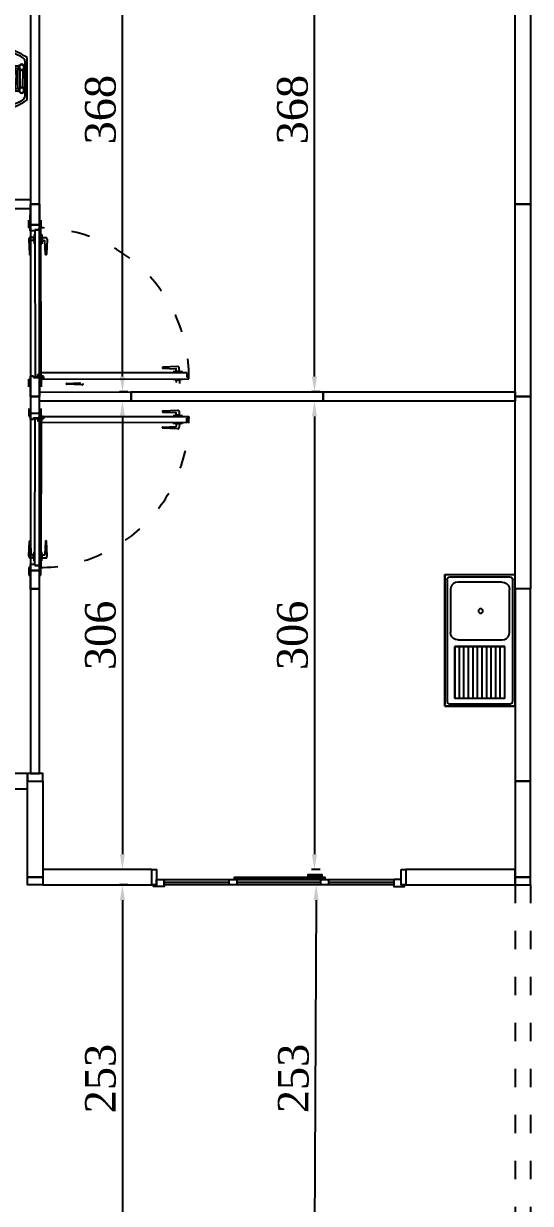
# Model space of a CAD drawing. Header units: millimetres. Extents: x 142629 to 168404, y -211947 to -204319.
# Drawn here: x 145691 to 146023, y -208625 to -207855 of the extents above; entities that cross this region are included whole.
import ezdxf

# ---------------------------------------------------------------- set-up
doc = ezdxf.new("R2010")
doc.units = ezdxf.units.MM
doc.linetypes.add('ACAD_ISO03W100', pattern=[30, 12, -18])
for name, color, linetype in [('Block1', 255, 'Continuous'), ('KAPI-PEN', 3, 'Continuous'), ('KAPILAR', 42, 'Continuous'), ('TEFRIS', 4, 'Continuous')]:
    doc.layers.add(name, color=color, linetype=linetype)
doc.styles.add('metin', font='palabi.ttf')
doc.dimstyles.new('Metin SARI', dxfattribs={"dimscale": 20, "dimtxt": 1, "dimasz": 0.5, "dimexe": 0.1, "dimexo": 0.1, "dimgap": 0.2, "dimtad": 1, "dimrnd": 1, "dimzin": 12, "dimdsep": 46, "dimlunit": 6, "dimtxsty": 'metin', "dimcen": 0.8, "dimdle": 0.0005, "dimclrd": 7, "dimclre": 165, "dimclrt": 165, "dimazin": 3, "dimtfac": 1, "dimtmove": 0, "dimatfit": 2, "dimfxl": 1, "dimfxlon": 1, "dimtolj": 1, "dimtzin": 0, "dimlwe": -1, "dimarcsym": 0})

# ---------------------------------------------------------------- blocks, each defined once
blk = doc.blocks.new('1660')
at = {"layer": 'Block1', "color": 7}
for p, q in [((136649.92, -210549.23), (136692.42, -210549.23)), ((136697.42, -210549.23), (136752.42, -210549.23)), ((136757.42, -210549.23), (136799.92, -210549.23))]:
    blk.add_line(p, q, dxfattribs=at)
for points in [[(136644.92, -210550.98), (136649.92, -210550.98), (136649.92, -210546.48), (136642.92, -210546.48), (136642.92, -210547.48), (136644.92, -210547.48), (136644.92, -210550.98)], [(136804.92, -210550.98), (136799.92, -210550.98), (136799.92, -210546.48), (136806.92, -210546.48), (136806.92, -210547.48), (136804.92, -210547.48), (136804.92, -210550.98)], [(136752.07, -210552.48), (136752.07, -210553.3), (136744.07, -210553.3), (136744.07, -210554.3), (136753.07, -210554.3), (136753.07, -210552.48), (136752.07, -210552.48)]]:
    blk.add_lwpolyline(points, dxfattribs=at)
for points in [[(136799.92, -210547.48), (136649.92, -210547.48), (136649.92, -210550.98), (136799.92, -210550.98)], [(136692.42, -210550.98), (136697.42, -210550.98), (136697.42, -210547.48), (136692.42, -210547.48)], [(136754.92, -210550.98), (136695.92, -210550.98), (136695.92, -210552.48), (136754.92, -210552.48)], [(136752.42, -210550.98), (136757.42, -210550.98), (136757.42, -210547.48), (136752.42, -210547.48)]]:
    blk.add_lwpolyline(points, close=True, dxfattribs=at)
at = {"layer": 'KAPI-PEN', "color": 175, "true_color": 0x4554a5}
for points in [[(136641.92, -210557.48), (136644.92, -210557.48), (136644.92, -210547.48), (136641.92, -210547.48)], [(136804.92, -210557.48), (136807.92, -210557.48), (136807.92, -210547.48), (136804.92, -210547.48)]]:
    blk.add_lwpolyline(points, close=True, dxfattribs=at)
blk = doc.blocks.new('LAVABO')
at = {"layer": 'TEFRIS', "color": 7}
for p, q in [((137273.03, -211028.23), (137276.64, -211031.68)), ((137276.64, -211031.68), (137280.1, -211028.07)), ((137281.3, -211027.42), (137280.06, -211026.23)), ((137281.15, -211027.26), (137285.59, -211031.49)), ((137286.58, -211030.01), (137281.28, -211024.96)), ((137272.7, -211037.01), (137271.35, -211035.72)), ((137276.64, -211031.68), (137273.19, -211035.3)), ((137284.62, -211030.57), (137275.71, -211039.91)), ((137276.64, -211031.68), (137280.26, -211035.14)), ((137285.67, -211031.86), (137277.19, -211040.75)), ((137287.01, -211032.99), (137278.46, -211041.96)), ((137270.05, -211037.08), (137275.33, -211042.1)), ((137276.61, -211040.76), (137272.32, -211036.67))]:
    blk.add_line(p, q, dxfattribs=at)
for points in [[(137275.15, -211049.38, -0.112842), (137258.68, -211042.73, -0.051406), (137258.02, -211042.15, -0.218961), (137254.15, -211030.15, -0.113197), (137254.71, -211028.31, -0.122001), (137272.25, -211009.91, -0.113197), (137274.07, -211009.27, -0.218961), (137286.24, -211012.56, -0.051406), (137286.85, -211013.2, -0.112842), (137294.27, -211029.34)], [(137276.92, -211045.74, -0.248162), (137273.17, -211047.37, -0.097547), (137259.93, -211041.35, -0.057084), (137259.19, -211040.7, -0.205938), (137255.97, -211030.86, -0.12541), (137256.55, -211028.81, -0.11725), (137272.84, -211011.73, -0.12541), (137274.86, -211011.05, -0.174088), (137283.38, -211012.74, -0.114282), (137285.53, -211014.51, -0.097547), (137292.17, -211027.45, -0.248162), (137290.72, -211031.27)]]:
    blk.add_lwpolyline(points, format="xyb", close=True, dxfattribs=at)
blk.add_lwpolyline([(137283.38, -211012.74, -0.321438), (137286.39, -211022.73, -0.098457), (137279.59, -211034.47, -0.139763), (137268.18, -211041.82, -0.277065), (137258.07, -211039.28)], format="xyb", dxfattribs=at)
for centre, radius in [((137276.64, -211031.68), 2.44), ((137287.25, -211031.56), 1.95), ((137287.25, -211031.43), 1.6), ((137276.96, -211042.3), 1.95), ((137276.9, -211042.29), 1.6)]:
    blk.add_circle(centre, radius, dxfattribs=at)
for centre, radius, start, end in [((137280.87, -211025.74), 1.29, 357.39121, 270.77169), ((137280.67, -211025.59), 0.883, 46.35638, 226.35638), ((137270.74, -211036.36), 1.29, 359.64734, 266.11697), ((137270.7, -211036.4), 0.937, 46.35638, 226.35638)]:
    blk.add_arc(centre, radius, start, end, dxfattribs=at)
blk = doc.blocks.new('EVYE')
at = {"layer": 'TEFRIS'}
for p, q in [((-45.22, 24.7), (40.78, 24.7)), ((-45.22, 24.7), (-45.22, -21.3)), ((-41.72, 23.2), (37.31, 23.2)), ((40.78, 24.7), (40.78, -21.3)), ((-40.22, -12.8, -1.5), (-40.22, 16.2, -1.5)), ((-35.42, 21, -1.5), (-7.42, 21, -1.5)), ((35.78, 18.12, -1.7), (1.85, 18.12, -1.7)), ((1.85, 18.12, -1.7), (1.85, -14.59, -1.7)), ((35.78, -14.59, -1.7), (35.78, 18.12, -1.7)), ((35.78, 15.14, -1.7), (1.85, 15.14, -1.7)), ((35.78, 12.17, -1.7), (1.85, 12.17, -1.7)), ((35.78, 9.2, -1.7), (1.85, 9.2, -1.7)), ((35.78, 6.22, -1.7), (1.85, 6.22, -1.7)), ((35.78, 3.25, -1.7), (1.85, 3.25, -1.7)), ((35.78, 0.28, -1.7), (1.85, 0.28, -1.7)), ((35.78, -2.7, -1.7), (1.85, -2.7, -1.7)), ((35.78, -5.67, -1.7), (1.85, -5.67, -1.7)), ((35.78, -8.64, -1.7), (1.85, -8.64, -1.7)), ((35.78, -11.62, -1.7), (1.85, -11.62, -1.7)), ((35.78, -14.59, -1.7), (1.85, -14.59, -1.7)), ((40.78, -21.3), (-45.22, -21.3)), ((37.31, -19.8), (-41.76, -19.8))]:
    blk.add_line(p, q, dxfattribs=at)
blk.add_circle((-21.37, 1.26, -4.5), 1.49, dxfattribs=at)
for points, invisible_edges in [([(37.31, 23.2), (40.78, 24.7), (-45.22, 24.7)], 13), ([(37.31, 23.2), (-45.22, 24.7), (37.28, 23.2)], 3), ([(-45.22, 24.7), (-41.72, 23.2), (37.28, 23.2)], 13), ([(-43.57, 21.98), (-45.22, 24.7), (-43.14, 22.62)], 3), ([(-43.72, -17.8), (-45.22, 24.7), (-43.72, 21.2)], 3), ([(-43.14, 22.62), (-45.22, 24.7), (-42.5, 23.05)], 3), ([(-42.5, 23.05), (-45.22, 24.7), (-41.76, 23.2)], 3), ([(-43.72, 21.2), (-45.22, 24.7), (-43.72, 21.24)], 3), ([(-43.72, 21.24), (-45.22, 24.7), (-43.57, 21.98)], 3), ([(-43.72, -17.83), (-45.22, 24.7), (-43.72, -17.8)], 3), ([(-41.76, 23.2), (40.78, 24.7), (-41.72, 23.2)], 3), ([(38.05, 23.05), (40.78, 24.7), (37.31, 23.2)], 3), ([(38.69, 22.62), (40.78, 24.7), (38.05, 23.05)], 3), ([(39.12, 21.98), (40.78, 24.7), (38.69, 22.62)], 3), ([(39.28, 21.24), (40.78, 24.7), (39.12, 21.98)], 3), ([(39.28, -17.83), (40.78, -21.3), (40.78, 24.7)], 13), ([(39.28, -17.83), (40.78, 24.7), (39.28, -17.8)], 3), ([(39.28, -17.8), (40.78, 24.7), (39.28, 21.2)], 3), ([(39.28, 21.2), (40.78, 24.7), (39.28, 21.24)], 3), ([(-35.42, 21, -1.5), (-80.62, 20.58, -1.5), (-36.91, 20.77, -1.5)], 3), ([(-36.91, 20.77, -1.5), (-80.62, 20.58, -1.5), (-38.24, 20.09, -1.5)], 3), ([(-38.24, -16.68, -1.5), (-79.5, 21.7, -1.5), (-39.31, -15.62, -1.5)], 3), ([(-39.31, -15.62, -1.5), (-79.5, 21.7, -1.5), (-39.99, -14.28, -1.5)], 3), ([(-39.99, -14.28, -1.5), (-79.5, 21.7, -1.5), (-40.22, -12.8, -1.5)], 3), ([(-38.24, 20.09, -1.5), (-79.5, -18.3, -1.5), (-39.31, 19.03, -1.5)], 3), ([(-39.31, 19.03, -1.5), (-79.5, -18.3, -1.5), (-39.99, 17.69, -1.5)], 3), ([(-39.99, 17.69, -1.5), (-79.5, -18.3, -1.5), (-40.22, 16.2, -1.5)], 3), ([(-7.42, 21, -1.5), (37.78, 20.58, -1.5), (-5.94, 20.77, -1.5)], 3), ([(-5.94, 20.77, -1.5), (37.78, 20.58, -1.5), (-4.6, 20.09, -1.5)], 3), ([(-4.6, -16.68, -1.5), (36.66, 21.7, -1.5), (-3.54, -15.62, -1.5)], 3), ([(-4.6, 20.09, -1.5), (36.66, -18.3, -1.5), (-3.54, 19.03, -1.5)], 3), ([(-3.54, -15.62, -1.5), (36.66, 21.7, -1.5), (-2.86, -14.28, -1.5)], 3), ([(-3.54, 19.03, -1.5), (36.66, -18.3, -1.5), (-2.86, 17.69, -1.5)], 3), ([(-2.86, -14.28, -1.5), (36.66, 21.7, -1.5), (-2.62, -12.8, -1.5)], 3), ([(-2.86, 17.69, -1.5), (36.66, -18.3, -1.5), (-2.62, 16.2, -1.5)], 3), ([(-2.62, -12.8, -1.5), (36.66, 21.7, -1.5), (-2.62, 16.2, -1.5)], 3), ([(1.85, -14.59, -1.7), (1.85, 18.12, -1.7), (35.78, 18.12, -1.7)], 12), ([(-36.91, -17.36, -1.5), (-80.62, -17.17, -1.5), (-38.24, -16.68, -1.5)], 3), ([(-35.42, -17.6, -1.5), (-80.62, -17.17, -1.5), (-36.91, -17.36, -1.5)], 3), ([(-43.57, -18.57), (-45.22, -21.3), (-43.72, -17.83)], 3), ([(-43.14, -19.21), (-45.22, -21.3), (-43.57, -18.57)], 3), ([(-42.5, -19.64), (-45.22, -21.3), (-43.14, -19.21)], 3), ([(-41.76, -19.8), (-45.22, -21.3), (-42.5, -19.64)], 3), ([(-41.72, -19.8), (-45.22, -21.3), (-41.76, -19.8)], 3), ([(-35.42, -17.6, -1.5), (37.69, -17.61, -1.5), (-7.42, -17.6, -1.5)], 3), ([(-7.42, -17.6, -1.5), (37.78, -17.17, -1.5), (-5.94, -17.36, -1.5)], 3), ([(-5.94, -17.36, -1.5), (37.78, -17.17, -1.5), (-4.6, -16.68, -1.5)], 3), ([(37.28, -19.8), (40.78, -21.3), (37.31, -19.8)], 3), ([(37.31, -19.8), (40.78, -21.3), (38.05, -19.64)], 3), ([(38.05, -19.64), (40.78, -21.3), (38.69, -19.21)], 3), ([(38.69, -19.21), (40.78, -21.3), (39.12, -18.57)], 3), ([(39.12, -18.57), (40.78, -21.3), (39.28, -17.83)], 3)]:
    blk.add_3dface(points, dxfattribs=dict(at, invisible_edges=invisible_edges))
blk = doc.blocks.new('*D1977')
at = {"layer": 'Block1', "color": 165, "transparency": 16777216}
for p, q in [((145885.11, -207726.75), (145879.47, -207726.75)), ((145885.11, -208095.25), (145879.47, -208095.25))]:
    blk.add_line(p, q, dxfattribs=at)
at = {"layer": 'Block1', "color": 7, "lineweight": -2, "transparency": 16777216}
blk.add_line((145881.47, -208085.25), (145881.47, -207736.75), dxfattribs=at)
at = {"layer": 'Block1', "color": 7, "transparency": 16777216}
for points in [[(145879.8, -207736.75), (145883.13, -207736.75), (145881.47, -207726.75)], [(145879.8, -208085.25), (145883.13, -208085.25), (145881.47, -208095.25)]]:
    blk.add_solid(points, dxfattribs=at)
at = {"layer": 'Defpoints', "color": 0, "transparency": 16777216}
for p in [(145881.47, -207726.75), (145887.11, -207726.75), (145887.11, -208095.25)]:
    blk.add_point(p, dxfattribs=at)
at = {"layer": 'Block1', "color": 165, "transparency": 16777216, "insert": (145867.18, -207911), "char_height": 20, "attachment_point": 5, "rotation": 90, "style": 'metin'}
blk.add_mtext('\\A1;368', dxfattribs=at)
blk = doc.blocks.new('*D1978')
at = {"layer": 'Block1', "color": 165, "transparency": 16777216}
for p, q in [((145885.11, -208101.25), (145879.47, -208101.25)), ((145885.11, -208407), (145879.47, -208407))]:
    blk.add_line(p, q, dxfattribs=at)
at = {"layer": 'Block1', "color": 7, "lineweight": -2, "transparency": 16777216}
blk.add_line((145881.47, -208111.25), (145881.47, -208397), dxfattribs=at)
at = {"layer": 'Block1', "color": 7, "transparency": 16777216}
for points in [[(145879.8, -208111.25), (145883.13, -208111.25), (145881.47, -208101.25)], [(145879.8, -208397), (145883.13, -208397), (145881.47, -208407)]]:
    blk.add_solid(points, dxfattribs=at)
at = {"layer": 'Defpoints', "color": 0, "transparency": 16777216}
for p in [(145887.11, -208101.25), (145881.47, -208407), (145887.11, -208407)]:
    blk.add_point(p, dxfattribs=at)
at = {"layer": 'Block1', "color": 165, "transparency": 16777216, "insert": (145867.18, -208254.12), "char_height": 20, "attachment_point": 5, "rotation": 90, "style": 'metin'}
blk.add_mtext('\\A1;306', dxfattribs=at)
blk = doc.blocks.new('*D1980')
at = {"layer": 'Block1', "color": 165, "transparency": 16777216}
for p, q in [((145759.61, -207726.75), (145753.97, -207726.75)), ((145759.61, -208095.25), (145753.97, -208095.25))]:
    blk.add_line(p, q, dxfattribs=at)
at = {"layer": 'Block1', "color": 7, "lineweight": -2, "transparency": 16777216}
blk.add_line((145755.97, -208085.25), (145755.97, -207736.75), dxfattribs=at)
at = {"layer": 'Block1', "color": 7, "transparency": 16777216}
for points in [[(145754.3, -207736.75), (145757.63, -207736.75), (145755.97, -207726.75)], [(145754.3, -208085.25), (145757.63, -208085.25), (145755.97, -208095.25)]]:
    blk.add_solid(points, dxfattribs=at)
at = {"layer": 'Defpoints', "color": 0, "transparency": 16777216}
for p in [(145755.97, -207726.75), (145761.61, -207726.75), (145761.61, -208095.25)]:
    blk.add_point(p, dxfattribs=at)
at = {"layer": 'Block1', "color": 165, "transparency": 16777216, "insert": (145741.68, -207911), "char_height": 20, "attachment_point": 5, "rotation": 90, "style": 'metin'}
blk.add_mtext('\\A1;368', dxfattribs=at)
blk = doc.blocks.new('*D1981')
at = {"layer": 'Block1', "color": 165, "transparency": 16777216}
for p, q in [((145759.61, -208101.25), (145753.97, -208101.25)), ((145759.61, -208407), (145753.97, -208407))]:
    blk.add_line(p, q, dxfattribs=at)
at = {"layer": 'Block1', "color": 7, "lineweight": -2, "transparency": 16777216}
blk.add_line((145755.97, -208111.25), (145755.97, -208397), dxfattribs=at)
at = {"layer": 'Block1', "color": 7, "transparency": 16777216}
for points in [[(145754.3, -208111.25), (145757.63, -208111.25), (145755.97, -208101.25)], [(145754.3, -208397), (145757.63, -208397), (145755.97, -208407)]]:
    blk.add_solid(points, dxfattribs=at)
at = {"layer": 'Defpoints', "color": 0, "transparency": 16777216}
for p in [(145761.61, -208101.25), (145755.97, -208407), (145761.61, -208407)]:
    blk.add_point(p, dxfattribs=at)
at = {"layer": 'Block1', "color": 165, "transparency": 16777216, "insert": (145741.68, -208254.12), "char_height": 20, "attachment_point": 5, "rotation": 90, "style": 'metin'}
blk.add_mtext('\\A1;306', dxfattribs=at)
blk = doc.blocks.new('*D1984')
at = {"layer": 'Block1', "color": 165, "transparency": 16777216}
for p, q in [((145886.24, -208416.99), (145880.59, -208416.96)), ((145885.11, -208669.74), (145879.47, -208669.71))]:
    blk.add_line(p, q, dxfattribs=at)
at = {"layer": 'Block1', "color": 7, "lineweight": -2, "transparency": 16777216}
blk.add_line((145882.55, -208426.97), (145881.51, -208659.72), dxfattribs=at)
at = {"layer": 'Block1', "color": 7, "transparency": 16777216}
for points in [[(145880.88, -208426.96), (145884.21, -208426.98), (145882.59, -208416.97)], [(145879.84, -208659.71), (145883.18, -208659.73), (145881.47, -208669.72)]]:
    blk.add_solid(points, dxfattribs=at)
at = {"layer": 'Defpoints', "color": 0, "transparency": 16777216}
for p in [(145888.24, -208417), (145881.47, -208669.72), (145887.11, -208669.75)]:
    blk.add_point(p, dxfattribs=at)
at = {"layer": 'Block1', "color": 165, "transparency": 16777216, "insert": (145867.77, -208543.28), "char_height": 20, "attachment_point": 5, "rotation": 89.74498, "style": 'metin'}
blk.add_mtext('\\A1;253', dxfattribs=at)
blk = doc.blocks.new('*D1985')
at = {"layer": 'Block1', "color": 165, "transparency": 16777216}
for p, q in [((145759.61, -208417), (145753.97, -208417)), ((145759.61, -208669.75), (145753.97, -208669.75))]:
    blk.add_line(p, q, dxfattribs=at)
at = {"layer": 'Block1', "color": 7, "lineweight": -2, "transparency": 16777216}
blk.add_line((145755.97, -208427), (145755.97, -208659.75), dxfattribs=at)
at = {"layer": 'Block1', "color": 7, "transparency": 16777216}
for points in [[(145754.3, -208427), (145757.63, -208427), (145755.97, -208417)], [(145754.3, -208659.75), (145757.63, -208659.75), (145755.97, -208669.75)]]:
    blk.add_solid(points, dxfattribs=at)
at = {"layer": 'Defpoints', "color": 0, "transparency": 16777216}
for p in [(145761.61, -208417), (145755.97, -208669.75), (145761.61, -208669.75)]:
    blk.add_point(p, dxfattribs=at)
at = {"layer": 'Block1', "color": 165, "transparency": 16777216, "insert": (145741.7, -208543.37), "char_height": 20, "attachment_point": 5, "rotation": 90, "style": 'metin'}
blk.add_mtext('\\A1;253', dxfattribs=at)

msp = doc.modelspace()

# ---------------------------------------------------------------- linework, layer by layer
at = {"layer": 'Block1', "color": 7}
for points in [[(145693.864, -208349.247), (145703.864, -208349.247), (145703.864, -208344.247), (145693.864, -208344.247)], [(145693.864, -208411.997), (145703.864, -208411.997), (145703.864, -208416.997), (145693.864, -208416.997)]]:
    msp.add_lwpolyline(points, close=True, dxfattribs=at)
at = {"layer": 'KAPI-PEN', "color": 175, "linetype": 'ACAD_ISO03W100', "true_color": 0x4554a5}
for p, q in [((146012.614, -208416.997), (146012.614, -208679.747)), ((146022.614, -208416.997), (146022.614, -208679.747))]:
    msp.add_line(p, q, dxfattribs=at)
at = {"layer": 'KAPI-PEN', "color": 175, "true_color": 0x4554a5}
for points in [[(145695.864, -207972.747), (145701.864, -207972.747), (145701.864, -207847.247), (145695.864, -207847.247)], [(146022.614, -207972.747), (146012.614, -207972.747), (146012.614, -207847.247), (146022.614, -207847.247)], [(145695.864, -207975.747), (145636.114, -207975.747), (145636.114, -207969.747), (145695.864, -207969.747)], [(145695.864, -208098.247), (145701.864, -208098.247), (145701.864, -207972.747), (145695.864, -207972.747)], [(145701.864, -207972.747), (145695.864, -207972.747), (145695.864, -207972.747), (145701.864, -207972.747)], [(146022.614, -208098.247), (146012.614, -208098.247), (146012.614, -207972.747), (146022.614, -207972.747)], [(145695.864, -208223.747), (145701.864, -208223.747), (145701.864, -208098.247), (145695.864, -208098.247)], [(145761.614, -208101.247), (145701.864, -208101.323), (145701.864, -208095.323), (145761.614, -208095.247)], [(145887.114, -208101.247), (145761.614, -208101.247), (145761.614, -208095.247), (145887.114, -208095.247)], [(146012.614, -208101.247), (145887.114, -208101.247), (145887.114, -208095.247), (146012.614, -208095.247)], [(146022.614, -208223.747), (146012.614, -208223.747), (146012.614, -208098.247), (146022.614, -208098.247)], [(145695.864, -208344.247), (145701.864, -208344.247), (145701.864, -208223.747), (145695.864, -208223.747)], [(146022.614, -208223.747), (146012.614, -208223.747), (146012.614, -208349.247), (146022.614, -208349.247)], [(145693.864, -208344.247), (145568.364, -208344.247), (145568.364, -208354.247), (145693.864, -208354.247)], [(145693.864, -208349.247), (145703.864, -208349.247), (145703.864, -208411.997), (145693.864, -208411.997)], [(146022.614, -208349.247), (146012.614, -208349.247), (146012.614, -208411.997), (146022.614, -208411.997)], [(145775.239, -208406.997), (145703.864, -208406.997), (145703.864, -208416.997), (145775.239, -208416.997)], [(146012.614, -208406.997), (145941.239, -208406.997), (145941.239, -208416.997), (146012.614, -208416.997)], [(146022.614, -208411.997), (146012.614, -208411.997), (146012.614, -208416.997), (146022.614, -208416.997)]]:
    msp.add_lwpolyline(points, close=True, dxfattribs=at)
at = {"layer": 'KAPILAR', "color": 7, "lineweight": 25}
for p, q in [((145694.729, -207988.202), (145694.723, -207983.202)), ((145695.723, -207983.201), (145695.729, -207988.201)), ((145695.732, -207990.201), (145695.727, -207986.201)), ((145701.729, -207988.194), (145701.723, -207983.194)), ((145701.727, -207986.194), (145701.731, -207989.494)), ((145702.723, -207983.192), (145702.729, -207988.192)), ((145695.729, -207988.201), (145694.729, -207988.202)), ((145698.732, -207990.197), (145695.732, -207990.201)), ((145697.937, -207994.498), (145695.735, -207994.501)), ((145697.936, -207994.198), (145697.939, -207996.798)), ((145698.136, -207993.998), (145698.236, -207993.998)), ((145698.734, -207992.497), (145698.234, -207992.498)), ((145698.234, -207992.498), (145698.242, -207998.498)), ((145698.731, -207989.497), (145701.731, -207989.494)), ((145698.731, -207989.497), (145698.732, -207990.197)), ((145702.729, -207988.192), (145701.729, -207988.194)), ((145702.734, -207992.492), (145703.234, -207992.492)), ((145703.234, -207992.492), (145703.242, -207998.492)), ((145703.336, -207993.992), (145703.236, -207993.992)), ((145703.536, -207994.191), (145703.539, -207996.791)), ((145703.537, -207994.491), (145705.738, -207994.489)), ((145694.738, -207995.547), (145695.193, -208005.311)), ((145695.811, -208005.31), (145696.164, -207996.692)), ((145697.939, -207996.498), (145696.363, -207996.5)), ((145698.14, -207996.998), (145698.24, -207996.998)), ((145698.742, -207998.497), (145698.242, -207998.498)), ((145702.742, -207998.492), (145703.242, -207998.492)), ((145703.34, -207996.992), (145703.24, -207996.992)), ((145703.539, -207996.491), (145705.115, -207996.49)), ((145705.689, -208005.298), (145705.315, -207996.681)), ((145706.738, -207995.533), (145706.306, -208005.297)), ((145695.393, -208005.501), (145695.611, -208005.501)), ((145706.107, -208005.488), (145705.889, -208005.489)), ((145782.159, -208079.36), (145782.159, -208079.578)), ((145792.112, -208078.704), (145782.349, -208079.16)), ((145694.848, -208086.85), (145695.848, -208086.848)), ((145694.854, -208091.85), (145694.848, -208086.85)), ((145697.846, -208084.846), (145695.846, -208084.848)), ((145695.846, -208084.848), (145695.85, -208088.848)), ((145695.848, -208086.848), (145695.854, -208091.848)), ((145697.847, -208085.818), (145697.846, -208084.846)), ((145697.847, -208085.818), (145701.847, -208085.813)), ((145700.386, -208083.835), (145703.303, -208083.832)), ((145700.389, -208085.815), (145703.305, -208085.812)), ((145700.763, -208085.815), (145703.305, -208085.812)), ((145702.107, -208083.833), (145701.582, -208083.834)), ((145701.582, -208083.834), (145701.584, -208085.814)), ((145701.584, -208085.814), (145702.109, -208085.813)), ((145701.846, -208084.917), (145701.844, -208083.834)), ((145701.848, -208086.897), (145701.845, -208084.355)), ((145701.845, -208084.355), (145701.848, -208087.272)), ((145703.826, -208085.548), (145701.846, -208085.55)), ((145701.85, -208088.841), (145701.847, -208086.008)), ((145701.847, -208086.076), (145703.827, -208086.073)), ((145701.854, -208091.841), (145701.848, -208086.841)), ((145701.848, -208086.851), (145702.848, -208086.85)), ((145702.109, -208085.813), (145702.107, -208083.833)), ((145702.743, -208085.812), (145703.826, -208085.811)), ((145702.848, -208086.84), (145702.854, -208091.84)), ((145703.825, -208084.353), (145703.828, -208087.269)), ((145703.827, -208086.073), (145703.826, -208085.548)), ((145782.35, -208079.777), (145790.968, -208080.13)), ((145795.162, -208082.201), (145789.162, -208082.208)), ((145789.163, -208082.708), (145789.162, -208082.208)), ((145789.167, -208086.708), (145789.168, -208087.208)), ((145790.662, -208082.106), (145790.662, -208082.206)), ((145793.462, -208081.903), (145790.862, -208081.906)), ((145791.162, -208081.906), (145791.16, -208080.33)), ((145793.162, -208081.903), (145793.159, -208079.702)), ((145793.662, -208082.103), (145793.662, -208082.203)), ((145795.163, -208082.701), (145795.162, -208082.201)), ((145795.167, -208086.701), (145795.168, -208087.201)), ((145798.163, -208082.697), (145798.166, -208085.697)), ((145719.422, -208090.073), (145719.421, -208089.855)), ((145719.612, -208089.655), (145728.229, -208089.281)), ((145729.377, -208090.705), (145719.613, -208090.273)), ((145795.168, -208087.201), (145789.168, -208087.208)), ((145790.668, -208087.306), (145790.668, -208087.206)), ((145793.468, -208087.503), (145790.868, -208087.506)), ((145791.168, -208087.506), (145791.17, -208089.081)), ((145793.168, -208087.503), (145793.171, -208089.704)), ((145793.668, -208087.303), (145793.668, -208087.203)), ((145694.854, -208106.144), (145694.848, -208111.144)), ((145695.846, -208113.146), (145695.85, -208109.146)), ((145695.848, -208111.146), (145695.854, -208106.146)), ((145701.85, -208109.153), (145701.847, -208111.986)), ((145701.854, -208106.153), (145701.848, -208111.153)), ((145702.848, -208111.154), (145702.854, -208106.154)), ((145782.172, -208107.921), (145782.171, -208108.139)), ((145782.362, -208108.339), (145790.979, -208108.713)), ((145792.127, -208107.289), (145782.363, -208107.721)), ((145791.168, -208110.488), (145791.17, -208108.913)), ((145793.168, -208110.491), (145793.171, -208108.289)), ((145694.848, -208111.144), (145695.848, -208111.146)), ((145697.846, -208113.148), (145695.846, -208113.146)), ((145697.847, -208112.176), (145697.846, -208113.148)), ((145697.847, -208112.176), (145701.847, -208112.181)), ((145700.386, -208114.158), (145703.303, -208114.162)), ((145700.389, -208112.179), (145703.305, -208112.182)), ((145700.763, -208112.179), (145703.305, -208112.182)), ((145701.582, -208114.16), (145701.584, -208112.18)), ((145702.107, -208114.161), (145701.582, -208114.16)), ((145701.584, -208112.18), (145702.109, -208112.181)), ((145701.846, -208113.077), (145701.844, -208114.16)), ((145701.845, -208113.639), (145701.848, -208110.722)), ((145701.848, -208111.097), (145701.845, -208113.639)), ((145703.826, -208112.446), (145701.846, -208112.443)), ((145701.847, -208111.918), (145703.827, -208111.921)), ((145701.848, -208111.143), (145702.848, -208111.144)), ((145702.109, -208112.181), (145702.107, -208114.161)), ((145702.743, -208112.182), (145703.826, -208112.183)), ((145703.825, -208113.641), (145703.828, -208110.725)), ((145703.827, -208111.921), (145703.826, -208112.446)), ((145782.35, -208118.217), (145790.968, -208117.863)), ((145789.163, -208115.286), (145789.162, -208115.786)), ((145795.162, -208115.793), (145789.162, -208115.786)), ((145789.167, -208111.286), (145789.168, -208110.786)), ((145795.168, -208110.793), (145789.168, -208110.786)), ((145790.662, -208115.888), (145790.662, -208115.788)), ((145790.668, -208110.688), (145790.668, -208110.788)), ((145793.462, -208116.091), (145790.862, -208116.088)), ((145793.468, -208110.491), (145790.868, -208110.488)), ((145791.162, -208116.088), (145791.16, -208117.664)), ((145793.162, -208116.091), (145793.159, -208118.292)), ((145793.662, -208115.891), (145793.662, -208115.791)), ((145793.668, -208110.691), (145793.668, -208110.791)), ((145795.163, -208115.293), (145795.162, -208115.793)), ((145795.167, -208111.293), (145795.168, -208110.793)), ((145798.163, -208115.297), (145798.166, -208112.297)), ((145782.159, -208118.634), (145782.159, -208118.416)), ((145792.112, -208119.29), (145782.349, -208118.834)), ((145694.738, -208202.446), (145695.193, -208192.683)), ((145695.393, -208192.493), (145695.611, -208192.493)), ((145695.811, -208192.684), (145696.164, -208201.302)), ((145705.689, -208192.696), (145705.315, -208201.313)), ((145706.107, -208192.505), (145705.889, -208192.505)), ((145706.738, -208202.461), (145706.306, -208192.697)), ((145697.939, -208201.496), (145696.363, -208201.494)), ((145697.936, -208203.796), (145697.939, -208201.196)), ((145698.14, -208200.996), (145698.24, -208200.996)), ((145698.234, -208205.496), (145698.242, -208199.496)), ((145698.742, -208199.497), (145698.242, -208199.496)), ((145702.742, -208199.501), (145703.242, -208199.502)), ((145703.234, -208205.502), (145703.242, -208199.502)), ((145703.34, -208201.002), (145703.24, -208201.002)), ((145703.536, -208203.802), (145703.539, -208201.202)), ((145703.539, -208201.502), (145705.115, -208201.504)), ((145694.729, -208209.792), (145694.723, -208214.792)), ((145695.729, -208209.793), (145694.729, -208209.792)), ((145695.723, -208214.793), (145695.729, -208209.793)), ((145695.732, -208207.793), (145695.727, -208211.793)), ((145698.732, -208207.797), (145695.732, -208207.793)), ((145697.937, -208203.496), (145695.735, -208203.493)), ((145698.136, -208203.996), (145698.236, -208203.996)), ((145698.734, -208205.497), (145698.234, -208205.496)), ((145698.731, -208208.497), (145698.732, -208207.797)), ((145698.731, -208208.497), (145701.731, -208208.5)), ((145701.729, -208209.8), (145701.723, -208214.8)), ((145701.727, -208211.8), (145701.731, -208208.5)), ((145702.729, -208209.801), (145701.729, -208209.8)), ((145702.723, -208214.801), (145702.729, -208209.801)), ((145702.734, -208205.501), (145703.234, -208205.502)), ((145703.336, -208204.002), (145703.236, -208204.002)), ((145703.537, -208203.502), (145705.738, -208203.505)), ((145694.723, -208214.792), (145695.723, -208214.793)), ((145701.723, -208214.8), (145702.723, -208214.801))]:
    msp.add_line(p, q, dxfattribs=at)
at = {"layer": 'KAPILAR', "color": 7, "lineweight": 25, "ltscale": 100}
for p, q in [((145695.727, -207986.201), (145701.727, -207986.194)), ((145697.846, -208084.846), (145697.847, -208085.818)), ((145695.85, -208109.146), (145701.85, -208109.153)), ((145697.846, -208113.148), (145697.847, -208112.176)), ((145695.727, -208211.793), (145701.727, -208211.8))]:
    msp.add_line(p, q, dxfattribs=at)
at = {"layer": 'KAPILAR', "color": 7, "lineweight": 25, "ltscale": 80}
for p, q in [((145701.731, -207989.494), (145698.731, -207989.497)), ((145698.731, -207989.497), (145698.846, -208085.355)), ((145702.729, -207988.192), (145701.729, -207988.194)), ((145701.729, -207988.194), (145701.731, -207989.494)), ((145702.844, -208083.832), (145702.729, -207988.192)), ((145698.846, -208085.355), (145700.776, -208085.353)), ((145700.776, -208085.353), (145700.774, -208083.835)), ((145701.843, -208082.534), (145701.844, -208083.834)), ((145701.844, -208083.834), (145702.844, -208083.832)), ((145798.163, -208082.697), (145702.304, -208082.813)), ((145702.304, -208082.813), (145702.307, -208084.743)), ((145702.307, -208084.743), (145703.825, -208084.741)), ((145705.126, -208085.809), (145703.826, -208085.811)), ((145703.826, -208085.811), (145703.828, -208086.811)), ((145703.828, -208086.811), (145799.467, -208086.696)), ((145799.466, -208085.696), (145798.166, -208085.697)), ((145799.467, -208086.696), (145799.466, -208085.696)), ((145698.731, -208208.497), (145698.846, -208112.638)), ((145698.846, -208112.638), (145700.776, -208112.641)), ((145700.776, -208112.641), (145700.774, -208114.159)), ((145701.843, -208115.46), (145701.844, -208114.16)), ((145701.844, -208114.16), (145702.844, -208114.161)), ((145702.304, -208115.181), (145702.307, -208113.251)), ((145798.163, -208115.297), (145702.304, -208115.181)), ((145702.307, -208113.251), (145703.825, -208113.253)), ((145702.844, -208114.161), (145702.729, -208209.801)), ((145703.826, -208112.183), (145703.828, -208111.183)), ((145705.126, -208112.185), (145703.826, -208112.183)), ((145703.828, -208111.183), (145799.467, -208111.298)), ((145799.466, -208112.298), (145798.166, -208112.297)), ((145799.467, -208111.298), (145799.466, -208112.298)), ((145701.731, -208208.5), (145698.731, -208208.497)), ((145701.729, -208209.8), (145701.731, -208208.5)), ((145702.729, -208209.801), (145701.729, -208209.8))]:
    msp.add_line(p, q, dxfattribs=at)
at = {"layer": 'KAPILAR', "color": 7, "ltscale": 10}
for points in [[(145701.864, -207972.743), (145701.727, -207986.194), (145695.727, -207986.201), (145695.864, -207972.751)], [(145701.85, -208109.153), (145701.864, -208098.251), (145695.864, -208098.243), (145695.85, -208109.146)], [(145701.712, -208223.75), (145701.727, -208211.8), (145695.727, -208211.793), (145695.712, -208223.743)]]:
    msp.add_lwpolyline(points, close=True, dxfattribs=at)
at = {"layer": 'KAPILAR', "color": 7, "lineweight": 25, "ltscale": 100}
for points in [[(145701.847, -208085.813), (145701.864, -208098.243), (145695.864, -208098.251), (145695.846, -208084.848)], [(145701.847, -208112.181), (145701.864, -208098.251), (145695.864, -208098.243), (145695.846, -208113.146)]]:
    msp.add_lwpolyline(points, dxfattribs=at)
at = {"layer": 'KAPILAR', "color": 7, "lineweight": 25}
for centre in [(145701.844, -208083.834), (145701.847, -208085.813), (145701.847, -208085.813), (145703.826, -208085.811), (145701.844, -208114.16), (145701.847, -208112.181), (145701.847, -208112.181), (145703.826, -208112.183)]:
    msp.add_circle(centre, 0.583, dxfattribs=at)
for centre, radius, start, end in [((145695.737, -207995.501), 1, 90.069107, 182.67167), ((145698.136, -207994.198), 0.2, 90.069107, 180.069107), ((145703.336, -207994.192), 0.2, 0.069107, 90.069107), ((145705.739, -207995.489), 1, 357.466545, 90.069107), ((145696.364, -207996.7), 0.2, 90.069107, 177.653008), ((145698.139, -207996.798), 0.2, 180.069107, 270.069107), ((145703.339, -207996.792), 0.2, 270.069107, 0.069107), ((145705.115, -207996.69), 0.2, 2.485206, 90.069107), ((145695.393, -208005.301), 0.2, 182.67167, 270.069107), ((145695.611, -208005.301), 0.2, 270.069107, 357.466545), ((145705.889, -208005.289), 0.2, 182.67167, 270.069107), ((145706.106, -208005.288), 0.2, 270.069107, 357.466545), ((145782.359, -208079.36), 0.2, 92.67167, 180.069107), ((145792.159, -208079.703), 1, 0.069107, 92.67167), ((145782.359, -208079.577), 0.2, 180.069107, 267.466545), ((145790.862, -208082.106), 0.2, 90.069107, 180.069107), ((145790.96, -208080.33), 0.2, 0.069107, 87.653008), ((145793.462, -208082.103), 0.2, 0.069107, 90.069107), ((145719.621, -208089.855), 0.2, 92.67167, 180.069107), ((145719.622, -208090.073), 0.2, 180.069107, 267.466545), ((145728.22, -208089.081), 0.2, 272.485206, 0.069107), ((145729.421, -208089.706), 1, 267.466545, 0.069107), ((145790.868, -208087.306), 0.2, 180.069107, 270.069107), ((145793.468, -208087.303), 0.2, 270.069107, 0.069107), ((145782.371, -208108.139), 0.2, 179.930893, 267.32833), ((145782.372, -208107.921), 0.2, 92.533455, 179.930893), ((145790.97, -208108.912), 0.2, 359.930893, 87.514794), ((145792.171, -208108.288), 1, 359.930893, 92.533455), ((145790.862, -208115.888), 0.2, 179.930893, 269.930893), ((145790.868, -208110.688), 0.2, 89.930893, 179.930893), ((145790.96, -208117.664), 0.2, 272.346992, 359.930893), ((145793.462, -208115.891), 0.2, 269.930893, 359.930893), ((145793.468, -208110.691), 0.2, 359.930893, 89.930893), ((145782.359, -208118.417), 0.2, 92.533455, 179.930893), ((145782.359, -208118.634), 0.2, 179.930893, 267.32833), ((145792.159, -208118.291), 1, 267.32833, 359.930893), ((145695.393, -208192.693), 0.2, 89.930893, 177.32833), ((145695.611, -208192.693), 0.2, 2.533455, 89.930893), ((145705.889, -208192.705), 0.2, 89.930893, 177.32833), ((145706.106, -208192.705), 0.2, 2.533455, 89.930893), ((145695.737, -208202.493), 1, 177.32833, 269.930893), ((145696.364, -208201.294), 0.2, 182.346992, 269.930893), ((145698.139, -208201.196), 0.2, 89.930893, 179.930893), ((145703.339, -208201.202), 0.2, 359.930893, 89.930893), ((145705.115, -208201.304), 0.2, 269.930893, 357.514794), ((145705.739, -208202.505), 1, 269.930893, 2.533455), ((145698.136, -208203.796), 0.2, 179.930893, 269.930893), ((145703.336, -208203.802), 0.2, 269.930893, 359.930893)]:
    msp.add_arc(centre, radius, start, end, dxfattribs=at)
at = {"layer": 'KAPILAR', "color": 7, "linetype": 'ACAD_ISO03W100'}
for centre, start, end in [((145701.847, -208085.813), 0.069107, 90.069107), ((145701.847, -208112.181), 269.930893, 359.930893)]:
    msp.add_arc(centre, 97.62, start, end, dxfattribs=at)

# ---------------------------------------------------------------- block references
at = {"layer": 'Block1', "color": 43, "xscale": -1}
for name, p, rotation in [('LAVABO', (-99305.067, -265858.901), 136.3563825212375), ('1660', (9133.314, -418964.475), 180)]:
    msp.add_blockref(name, p, dxfattribs=dict(at, rotation=rotation))
at = {"layer": 'TEFRIS', "xscale": -1, "rotation": 90}
msp.add_blockref('EVYE', (145991.318, -208259.614), dxfattribs=at)

# ---------------------------------------------------------------- dimensions: what is measured, and where the dimension line sits
at = {"layer": 'Block1', "color": 7}
for p1, p2, distance, picture, middle in [((145761.614, -208095.247), (145761.614, -207726.747), 5.648, '*D1980', (145741.677, -207910.997)), ((145887.114, -208095.247), (145887.114, -207726.747), 5.648, '*D1977', (145867.177, -207910.997)), ((145761.614, -208101.247), (145761.614, -208406.997), -5.648, '*D1981', (145741.677, -208254.122)), ((145887.114, -208101.247), (145887.114, -208406.997), -5.648, '*D1978', (145867.177, -208254.122)), ((145761.614, -208416.997), (145761.614, -208669.747), -5.648, '*D1985', (145741.704, -208543.372)), ((145888.239, -208416.997), (145887.114, -208669.747), -5.648, '*D1984', (145867.767, -208543.283))]:
    dim = msp.add_aligned_dim(p1=p1, p2=p2, distance=distance, dimstyle='Metin SARI', dxfattribs=at)
    dim.commit()
    dim.dimension.update_dxf_attribs({"geometry": picture, "text_midpoint": middle})

doc.saveas('drawing.dxf')
